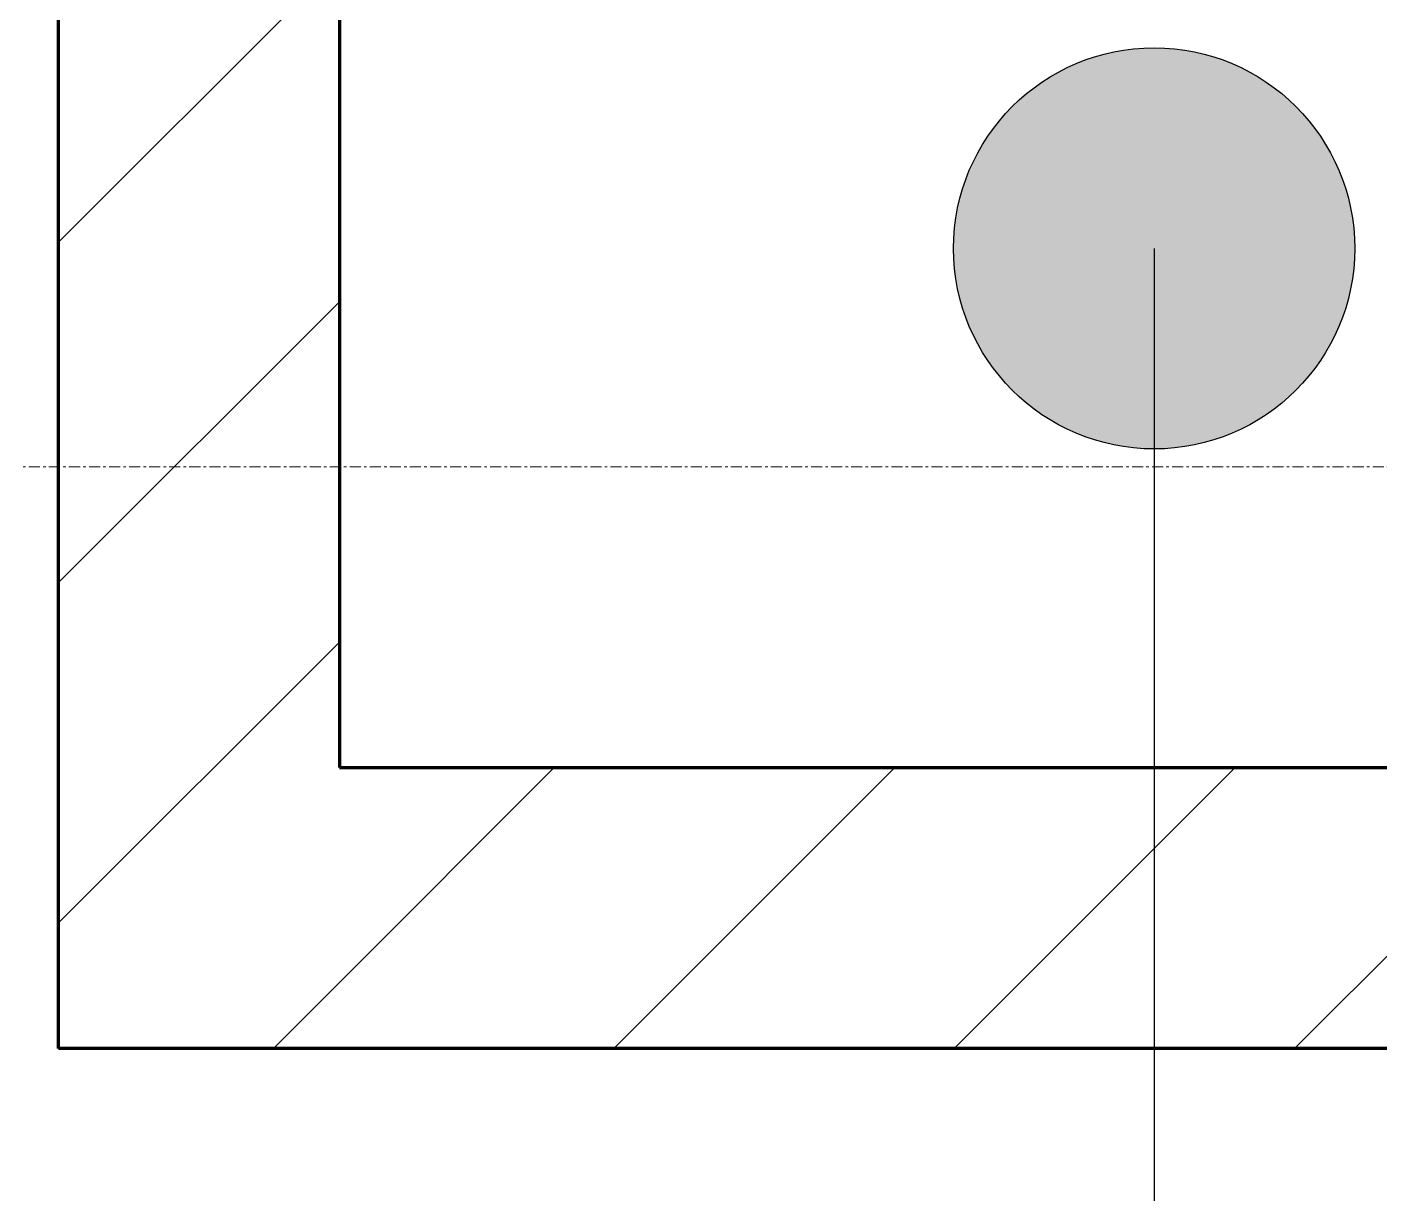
# Model space of a CAD drawing. Header units: millimetres. Extents: x -726012 to -647389, y -20772 to 18805.
# Drawn here: x -680408 to -679734, y 3216 to 3798 of the extents above; entities that cross this region are included whole.
import ezdxf

# ---------------------------------------------------------------- set-up
doc = ezdxf.new("R2010")
doc.units = ezdxf.units.MM
doc.linetypes.add('DPA_Grid _ Level 100', pattern=[10, 5.5, -1.6, 1.3, -1.6])
for name, color, linetype, lineweight in [('A-ROOM-IDEN', 3, 'Continuous', 25), ('A-WALL', 5, 'Continuous', 35), ('A-WALL-PATT', 1, 'Continuous', 35), ('S-GRID', 251, 'Continuous', 9)]:
    doc.layers.add(name, color=color, linetype=linetype, lineweight=lineweight)
pattern_1 = [(45, (0, 0), (-84.852814, 84.852814), [])]

# ---------------------------------------------------------------- blocks, each defined once
blk = doc.blocks.new('*U1069')
at = {"layer": 'S-GRID', "linetype": 'DPA_Grid _ Level 100'}
blk.add_line((24470.65, 11120.41), (-48391.93, 11120.41), dxfattribs=at)

msp = doc.modelspace()

# ---------------------------------------------------------------- hatches: boundary and pattern name
at = {"layer": 'A-ROOM-IDEN'}
h = msp.add_hatch(color=256, dxfattribs=at)
edge = h.paths.add_edge_path()
edge.add_arc((-679846.2, 3687.89), 100, 0, 360)
at = {"layer": 'A-WALL-PATT', "lineweight": 9}
h = msp.add_hatch(dxfattribs=at)
h.set_pattern_fill('FP_2', color=256, style=0, pattern_type=2)
h.set_pattern_definition(pattern_1)
h.paths.add_polyline_path([(-680392.37, 3289.02), (-680252.37, 3289.02), (-680252.37, 3929.02), (-680392.37, 3929.02), (-680392.37, 3753.24)])
h = msp.add_hatch(dxfattribs=at)
h.set_pattern_fill('FP_2', color=256, style=0, pattern_type=2)
h.set_pattern_definition(pattern_1)
h.paths.add_polyline_path([(-679502.37, 3289.02), (-679502.37, 3429.02), (-680252.37, 3429.02), (-680252.37, 3289.02)])

# ---------------------------------------------------------------- linework, layer by layer
at = {"layer": 'A-ROOM-IDEN'}
msp.add_line((-679846.2, 3687.89), (-679846.2, -2553.36), dxfattribs=at)
msp.add_circle((-679846.2, 3687.89), 100, dxfattribs=at)
at = {"layer": 'A-WALL', "color": 7, "lineweight": 70}
for p, q in [((-680392.37, 3289.02), (-680392.37, 3929.02)), ((-680252.37, 3929.02), (-680252.37, 3429.02)), ((-680252.37, 3429.02), (-679502.37, 3429.02)), ((-680252.37, 3289.02), (-680392.37, 3289.02)), ((-679502.37, 3289.02), (-680252.37, 3289.02))]:
    msp.add_line(p, q, dxfattribs=at)

# ---------------------------------------------------------------- block references
msp.add_blockref('*U1069', (-676282.37, -7541.39))

doc.saveas('drawing.dxf')
